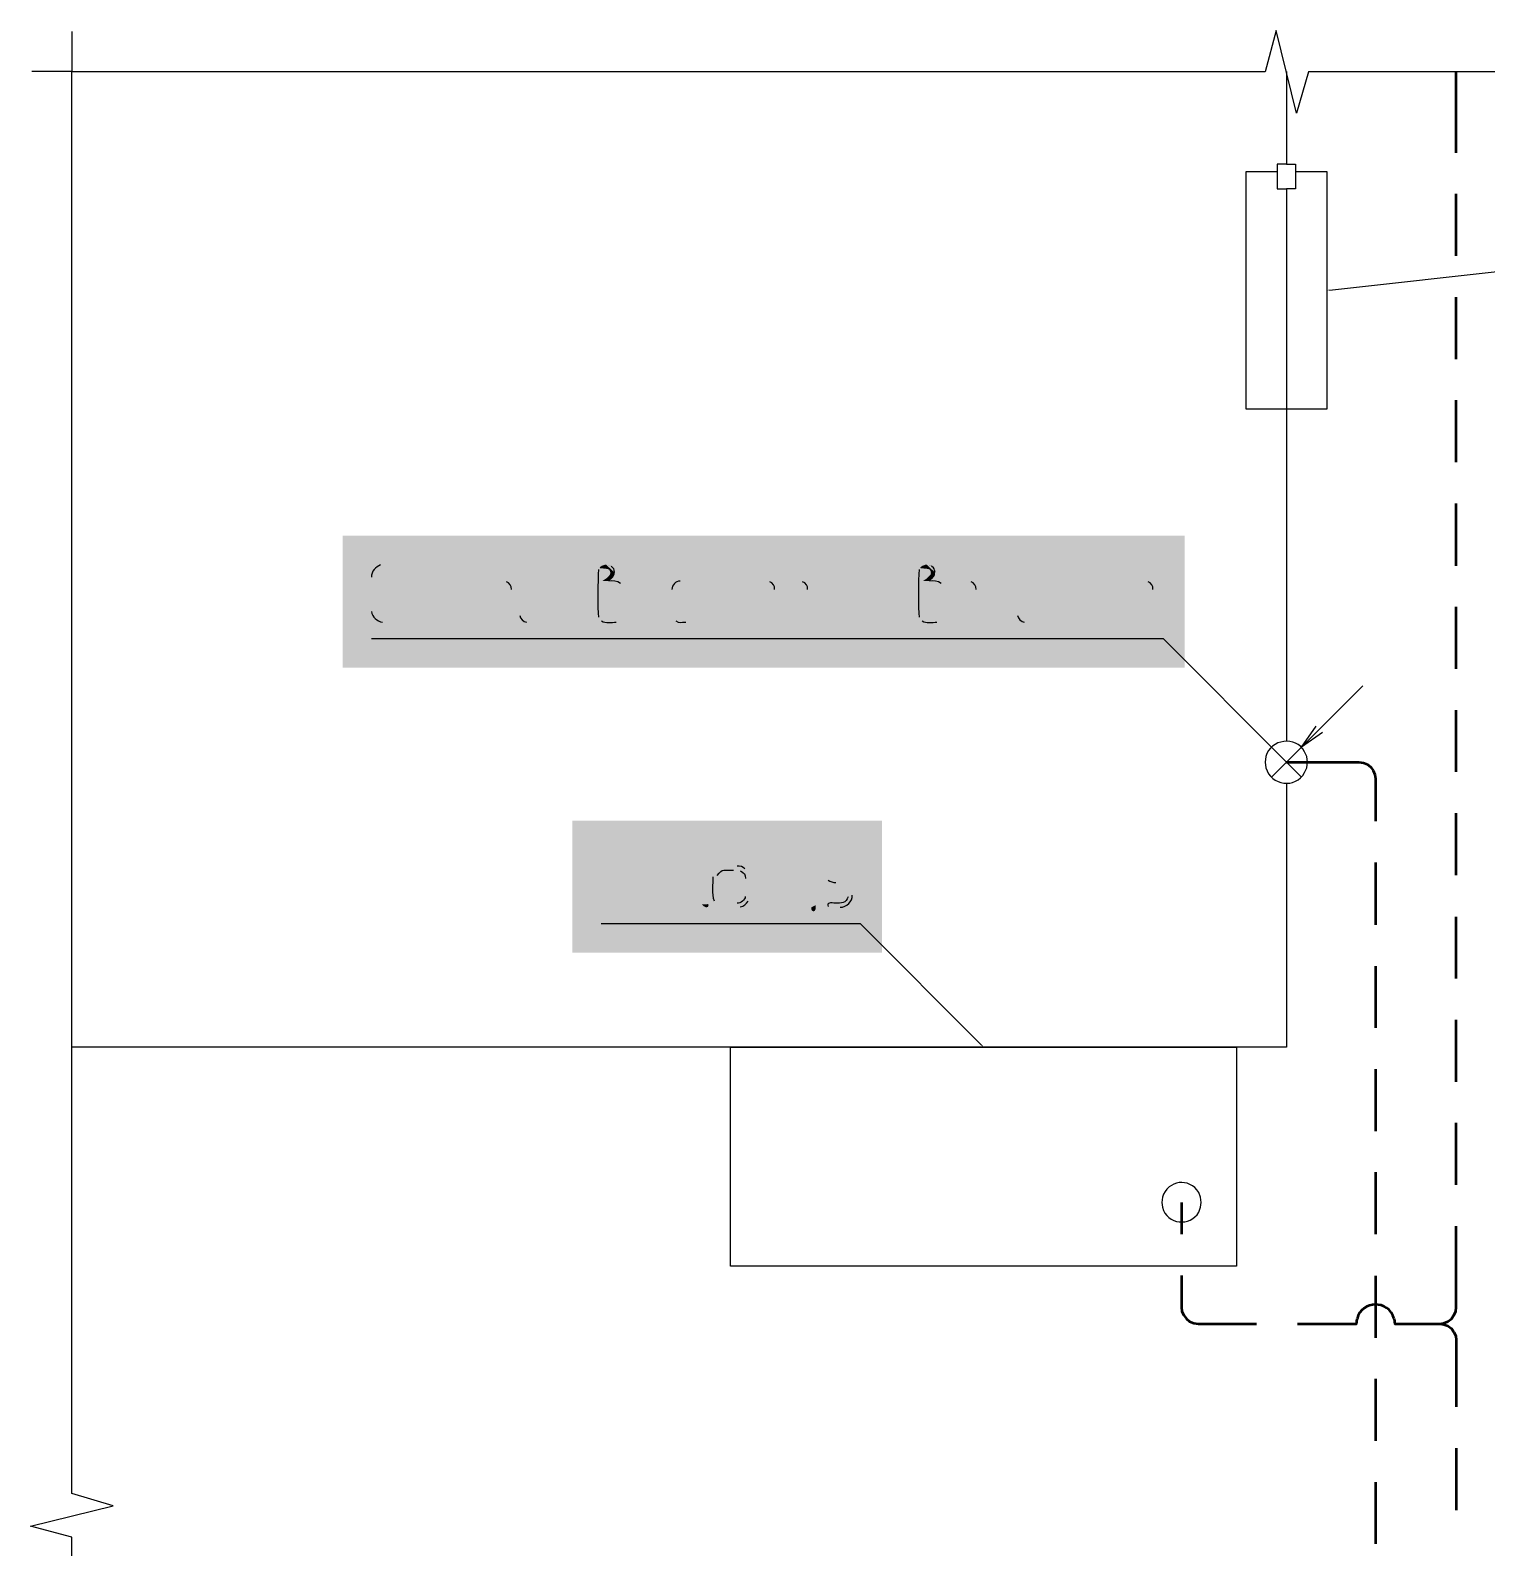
# Model space of a CAD drawing. Header units: millimetres. Extents: x -211 to 10565, y -2293 to 2244.
# Drawn here: x 4749.2 to 4837.4, y 117.7 to 209.5 of the extents above; entities that cross this region are included whole.
import ezdxf

# ---------------------------------------------------------------- set-up
doc = ezdxf.new("R2010")
doc.units = ezdxf.units.MM
doc.layers.add('PDF _Геометрия', color=7, linetype='Continuous')
doc.layers.add('PDF _Сплошная заливка', color=7, linetype='Continuous')

msp = doc.modelspace()

# ---------------------------------------------------------------- hatches: boundary and pattern name
at = {"layer": 'PDF _Сплошная заливка', "transparency": 33554559}
h = msp.add_hatch(color=256, dxfattribs=at)
h.paths.add_polyline_path([(4771.249, 177.18), (4770.636, 177.18), (4770.53, 177.159), (4770.445, 177.159)], flags=0)
h.paths.add_polyline_path([(4769.895, 176.418), (4769.895, 174.344)], flags=0)
h.paths.add_polyline_path([(4770.551, 173.688), (4771.27, 173.688), (4771.355, 173.731), (4771.376, 173.815), (4771.334, 173.9), (4771.249, 173.942), (4770.551, 173.942), (4770.445, 173.964), (4770.361, 174.027), (4770.276, 174.091), (4770.234, 174.154), (4770.17, 174.239), (4770.149, 174.344), (4770.149, 176.524), (4770.17, 176.63), (4770.212, 176.714), (4770.276, 176.778), (4770.361, 176.841), (4770.53, 176.926), (4771.27, 176.926), (4771.355, 176.968), (4771.376, 177.053), (4771.334, 177.138)], flags=0)
h = msp.add_hatch(color=256, dxfattribs=at)
h.paths.add_polyline_path([(4783.692, 176.968), (4783.628, 176.884)], flags=0)
h.paths.add_polyline_path([(4783.628, 174.006), (4783.692, 173.921), (4784.094, 173.942), (4784.009, 173.964), (4783.924, 174.006), (4783.861, 174.091), (4783.861, 175.783), (4783.924, 175.847), (4784.009, 175.91), (4784.094, 175.931), (4784.602, 175.931), (4785.025, 175.953), (4784.961, 176.037)], flags=0)
h.paths.add_polyline_path([(4784.263, 176.185), (4783.861, 176.185), (4783.861, 176.778), (4783.924, 176.863), (4784.009, 176.905), (4784.094, 176.926)], flags=0)
h = msp.add_hatch(color=256, dxfattribs=at)
h.paths.add_polyline_path([(4784.094, 177.18), (4784.03, 177.18), (4783.924, 177.138), (4783.84, 177.116), (4783.755, 177.053), (4783.734, 177.032), (4783.692, 176.968), (4784.094, 176.926), (4784.2, 176.905), (4784.284, 176.863), (4784.326, 176.778), (4784.348, 176.672), (4784.326, 176.587), (4784.284, 176.524), (4784.115, 176.355), (4783.861, 176.185), (4784.263, 176.185), (4784.369, 176.27), (4784.432, 176.312), (4784.475, 176.376), (4784.538, 176.439), (4784.58, 176.524), (4784.602, 176.587), (4784.602, 176.693)], flags=0)
h.paths.add_polyline_path([(4784.39, 177.095), (4784.305, 177.138), (4784.2, 177.159)], flags=0)
h = msp.add_hatch(color=256, dxfattribs=at)
h.paths.add_polyline_path([(4803.096, 176.968), (4803.032, 176.884)], flags=0)
h.paths.add_polyline_path([(4803.032, 174.006), (4803.096, 173.921), (4803.498, 173.942), (4803.413, 173.964), (4803.329, 174.006), (4803.265, 174.091), (4803.265, 175.783), (4803.329, 175.847), (4803.413, 175.91), (4803.498, 175.931), (4804.006, 175.931), (4804.429, 175.953), (4804.365, 176.037)], flags=0)
h.paths.add_polyline_path([(4803.667, 176.185), (4803.265, 176.185), (4803.265, 176.778), (4803.329, 176.863), (4803.413, 176.905), (4803.498, 176.926)], flags=0)
h = msp.add_hatch(color=256, dxfattribs=at)
h.paths.add_polyline_path([(4803.498, 177.18), (4803.434, 177.18), (4803.329, 177.138), (4803.244, 177.116), (4803.159, 177.053), (4803.138, 177.032), (4803.096, 176.968), (4803.498, 176.926), (4803.604, 176.905), (4803.688, 176.863), (4803.731, 176.778), (4803.752, 176.672), (4803.731, 176.587), (4803.688, 176.524), (4803.667, 176.503), (4803.519, 176.355), (4803.265, 176.185), (4803.667, 176.185), (4803.773, 176.27), (4803.836, 176.312), (4803.879, 176.376), (4803.942, 176.439), (4803.985, 176.524), (4804.006, 176.587), (4804.006, 176.693)], flags=0)
h.paths.add_polyline_path([(4803.794, 177.095), (4803.709, 177.138), (4803.604, 177.159)], flags=0)
for points in [[(4772.032, 176.185), (4771.948, 176.143), (4771.905, 176.058), (4771.905, 174.091), (4771.926, 174.006), (4771.99, 173.921), (4772.392, 173.942), (4772.307, 173.964), (4772.223, 174.006), (4772.159, 174.091), (4772.159, 176.058), (4772.117, 176.143)], [(4773.26, 176.185), (4773.175, 176.143), (4773.154, 176.058), (4773.154, 173.942), (4772.392, 173.942), (4771.99, 173.921), (4772.053, 173.837), (4772.117, 173.773), (4772.202, 173.731), (4772.307, 173.688), (4773.154, 173.688), (4773.154, 173.202), (4773.133, 173.096), (4773.069, 173.011), (4773.006, 172.969), (4772.9, 172.948), (4772.138, 172.948), (4772.053, 172.906), (4772.032, 172.821), (4772.053, 172.736), (4772.159, 172.694), (4773.006, 172.694), (4773.175, 172.779), (4773.26, 172.842), (4773.302, 172.906), (4773.365, 172.99), (4773.387, 173.096), (4773.387, 176.058), (4773.344, 176.143)], [(4774.021, 176.185), (4773.937, 176.143), (4773.894, 176.058), (4773.894, 174.091), (4773.916, 174.006), (4773.979, 173.9), (4774.106, 173.773), (4774.275, 173.688), (4776.137, 173.688), (4776.137, 173.308), (4776.18, 173.223), (4776.264, 173.202), (4776.349, 173.223), (4776.391, 173.308), (4776.391, 173.837), (4776.349, 173.921), (4776.264, 173.942), (4774.381, 173.942), (4774.296, 173.964), (4774.212, 174.006), (4774.148, 174.091), (4774.148, 176.058), (4774.106, 176.143)], [(4775.016, 176.185), (4774.931, 176.143), (4774.889, 176.058), (4774.889, 173.942), (4774.381, 173.942), (4775.143, 173.942), (4775.143, 176.058), (4775.101, 176.143)], [(4776.01, 176.185), (4775.926, 176.143), (4775.883, 176.058), (4775.883, 173.942), (4775.143, 173.942), (4776.137, 173.942), (4776.137, 176.058), (4776.095, 176.143)], [(4776.963, 175.953), (4776.878, 175.783), (4776.878, 174.091), (4776.899, 173.985), (4776.963, 173.9), (4777.09, 173.773), (4777.174, 173.731), (4777.28, 173.688), (4778.253, 173.688), (4778.338, 173.731), (4778.359, 173.815), (4778.317, 173.9), (4778.232, 173.942), (4777.365, 173.942), (4777.28, 173.964), (4777.195, 174.006), (4777.132, 174.091), (4777.132, 174.81), (4778.275, 174.81), (4778.338, 174.852), (4778.359, 174.937), (4777.132, 175.064), (4777.132, 175.783), (4777.195, 175.847), (4777.28, 175.91), (4777.365, 175.931), (4777.873, 175.931)], [(4782.612, 176.185), (4780.983, 176.185), (4780.898, 176.143), (4780.877, 176.058), (4780.877, 173.815), (4780.92, 173.71), (4781.004, 173.688), (4781.089, 173.71), (4781.089, 173.731), (4781.131, 173.815), (4781.131, 175.931), (4782.612, 175.931), (4783.036, 175.953), (4782.972, 176.037), (4782.888, 176.101), (4782.803, 176.143), (4782.718, 176.164)], [(4782.126, 175.931), (4781.872, 175.931), (4781.872, 173.815), (4781.914, 173.71), (4781.999, 173.688), (4782.083, 173.71), (4782.083, 173.731), (4782.126, 173.815)], [(4783.036, 175.953), (4782.612, 175.931), (4782.718, 175.91), (4782.845, 175.783), (4782.866, 175.678), (4782.866, 173.815), (4782.909, 173.71), (4782.993, 173.688), (4783.078, 173.71), (4783.078, 173.731), (4783.12, 173.815), (4783.12, 175.678), (4783.099, 175.783), (4783.078, 175.868)], [(4785.723, 176.185), (4785.638, 176.143), (4785.596, 176.058), (4785.596, 174.091), (4785.617, 174.006), (4785.681, 173.921), (4786.083, 173.942), (4785.998, 173.964), (4785.914, 174.006), (4785.85, 174.091), (4785.85, 176.058), (4785.808, 176.143)], [(4786.95, 176.185), (4786.866, 176.143), (4786.845, 176.058), (4786.845, 173.942), (4786.083, 173.942), (4785.681, 173.921), (4785.744, 173.837), (4785.808, 173.773), (4785.892, 173.731), (4785.998, 173.688), (4786.845, 173.688), (4786.845, 173.202), (4786.823, 173.096), (4786.76, 173.011), (4786.696, 172.969), (4786.591, 172.948), (4785.829, 172.948), (4785.744, 172.906), (4785.723, 172.821), (4785.744, 172.736), (4785.85, 172.694), (4786.696, 172.694), (4786.866, 172.779), (4786.95, 172.842), (4786.993, 172.906), (4787.056, 172.99), (4787.077, 173.096), (4787.077, 176.058), (4787.035, 176.143)], [(4787.712, 176.185), (4787.628, 176.143), (4787.585, 176.058), (4787.585, 173.794), (4787.628, 173.71), (4787.712, 173.688), (4787.797, 173.71), (4787.797, 173.731), (4787.839, 173.815), (4787.839, 174.81), (4788.072, 174.81), (4787.839, 175.064), (4787.839, 176.058), (4787.797, 176.143)], [(4789.955, 176.185), (4789.871, 176.143), (4789.828, 176.058), (4789.828, 174.091), (4789.849, 174.006), (4789.913, 173.9), (4790.04, 173.773), (4790.209, 173.688), (4792.071, 173.688), (4792.071, 173.308), (4792.114, 173.223), (4792.198, 173.202), (4792.283, 173.223), (4792.325, 173.308), (4792.325, 173.837), (4792.283, 173.921), (4792.198, 173.942), (4790.315, 173.942), (4790.23, 173.964), (4790.146, 174.006), (4790.082, 174.091), (4790.082, 176.058), (4790.04, 176.143)], [(4790.95, 176.185), (4790.865, 176.143), (4790.823, 176.058), (4790.823, 173.942), (4790.315, 173.942), (4791.077, 173.942), (4791.077, 176.058), (4791.034, 176.143)], [(4791.944, 176.185), (4791.86, 176.143), (4791.817, 176.058), (4791.817, 173.942), (4791.077, 173.942), (4792.071, 173.942), (4792.071, 176.058), (4792.029, 176.143)], [(4792.896, 175.953), (4792.812, 175.783), (4792.812, 174.091), (4792.833, 173.985), (4792.896, 173.9), (4793.023, 173.773), (4793.108, 173.731), (4793.214, 173.688), (4794.187, 173.688), (4794.272, 173.731), (4794.293, 173.815), (4794.251, 173.9), (4794.166, 173.942), (4793.298, 173.942), (4793.214, 173.964), (4793.129, 174.006), (4793.066, 174.091), (4793.066, 174.81), (4794.208, 174.81), (4794.272, 174.852), (4794.293, 174.937), (4793.066, 175.064), (4793.066, 175.783), (4793.129, 175.847), (4793.214, 175.91), (4793.298, 175.931), (4793.806, 175.931)], [(4794.886, 175.953), (4794.801, 175.783), (4794.801, 174.091), (4794.822, 173.985), (4794.886, 173.9), (4795.012, 173.773), (4795.097, 173.731), (4795.203, 173.688), (4796.176, 173.688), (4796.261, 173.731), (4796.282, 173.815), (4796.24, 173.9), (4796.155, 173.942), (4795.288, 173.942), (4795.203, 173.964), (4795.118, 174.006), (4795.055, 174.091), (4795.055, 174.81), (4796.197, 174.81), (4796.261, 174.852), (4796.282, 174.937), (4795.055, 175.064), (4795.055, 175.783), (4795.118, 175.847), (4795.203, 175.91), (4795.288, 175.931), (4795.795, 175.931)], [(4798.377, 175.953), (4798.292, 175.783), (4798.292, 174.091), (4798.314, 174.006), (4798.377, 173.9), (4798.779, 173.942), (4798.694, 173.964), (4798.61, 174.006), (4798.546, 174.091), (4798.546, 175.783), (4798.61, 175.847), (4798.694, 175.91), (4798.779, 175.931), (4799.287, 175.931)], [(4799.287, 176.185), (4798.779, 176.185), (4798.673, 176.164), (4798.589, 176.143), (4798.504, 176.101), (4798.419, 176.016), (4798.377, 175.953), (4799.287, 175.931), (4799.372, 175.91), (4799.456, 175.847), (4799.52, 175.783), (4799.541, 175.678), (4799.541, 174.196), (4799.52, 174.091), (4799.456, 174.006), (4799.372, 173.964), (4799.287, 173.942), (4798.779, 173.942), (4798.377, 173.9), (4798.504, 173.773), (4798.673, 173.688), (4799.372, 173.688), (4799.477, 173.731), (4799.562, 173.773), (4799.647, 173.837), (4799.689, 173.9), (4799.752, 173.985), (4799.774, 174.091), (4799.774, 175.783), (4799.752, 175.868), (4799.71, 175.953), (4799.647, 176.037), (4799.562, 176.101), (4799.477, 176.143), (4799.393, 176.164)], [(4802.017, 176.185), (4800.387, 176.185), (4800.303, 176.143), (4800.281, 176.058), (4800.281, 173.815), (4800.324, 173.71), (4800.408, 173.688), (4800.493, 173.71), (4800.493, 173.731), (4800.535, 173.815), (4800.535, 175.931), (4802.017, 175.931), (4802.44, 175.953), (4802.376, 176.037), (4802.292, 176.101), (4802.207, 176.143), (4802.122, 176.164)], [(4801.53, 175.931), (4801.276, 175.931), (4801.276, 173.815), (4801.318, 173.71), (4801.403, 173.688), (4801.488, 173.71), (4801.488, 173.731), (4801.53, 173.815)], [(4802.44, 175.953), (4802.017, 175.931), (4802.122, 175.91), (4802.249, 175.783), (4802.271, 175.678), (4802.271, 173.815), (4802.313, 173.71), (4802.397, 173.688), (4802.482, 173.71), (4802.482, 173.731), (4802.524, 173.815), (4802.524, 175.678), (4802.503, 175.783), (4802.482, 175.868)], [(4805.085, 175.953), (4805, 175.783), (4805, 174.091), (4805.021, 173.985), (4805.085, 173.9), (4805.212, 173.773), (4805.296, 173.731), (4805.402, 173.688), (4806.376, 173.688), (4806.46, 173.731), (4806.481, 173.815), (4806.439, 173.9), (4806.354, 173.942), (4805.487, 173.942), (4805.402, 173.964), (4805.318, 174.006), (4805.254, 174.091), (4805.254, 174.81), (4806.397, 174.81), (4806.46, 174.852), (4806.481, 174.937), (4805.254, 175.064), (4805.254, 175.783), (4805.318, 175.847), (4805.402, 175.91), (4805.487, 175.931), (4805.995, 175.931)], [(4808.005, 176.185), (4807.116, 176.185), (4807.032, 176.143), (4807.01, 176.058), (4807.01, 172.821), (4807.053, 172.736), (4807.137, 172.694), (4807.222, 172.736), (4807.264, 172.821), (4807.264, 173.688), (4808.111, 173.688), (4808.28, 173.773), (4808.365, 173.837), (4808.407, 173.9), (4807.264, 173.942), (4807.264, 175.931), (4808.005, 175.931), (4808.407, 175.953), (4808.344, 176.037), (4808.28, 176.101), (4808.195, 176.143), (4808.111, 176.164)], [(4808.407, 175.953), (4808.005, 175.931), (4808.09, 175.91), (4808.174, 175.847), (4808.238, 175.783), (4808.259, 175.678), (4808.259, 174.196), (4808.238, 174.091), (4808.174, 174.006), (4808.09, 173.964), (4808.005, 173.942), (4807.264, 173.942), (4808.407, 173.9), (4808.471, 173.985), (4808.492, 174.091), (4808.492, 175.783), (4808.471, 175.868)], [(4812.724, 176.185), (4811.094, 176.185), (4811.01, 176.143), (4810.989, 176.058), (4810.989, 173.815), (4811.031, 173.71), (4811.116, 173.688), (4811.2, 173.71), (4811.2, 173.731), (4811.243, 173.815), (4811.243, 175.931), (4812.724, 175.931), (4813.147, 175.953), (4813.083, 176.037), (4812.999, 176.101), (4812.914, 176.143), (4812.83, 176.164)], [(4812.237, 175.931), (4811.983, 175.931), (4811.983, 173.815), (4812.025, 173.71), (4812.11, 173.688), (4812.195, 173.71), (4812.195, 173.731), (4812.237, 173.815)], [(4813.147, 175.953), (4812.724, 175.931), (4812.83, 175.91), (4812.957, 175.783), (4812.978, 175.678), (4812.978, 173.815), (4813.02, 173.71), (4813.105, 173.688), (4813.189, 173.71), (4813.189, 173.731), (4813.232, 173.815), (4813.232, 175.678), (4813.21, 175.783), (4813.189, 175.868)], [(4813.845, 176.185), (4813.761, 176.143), (4813.718, 176.058), (4813.718, 174.091), (4813.739, 174.006), (4813.803, 173.9), (4814.205, 173.942), (4814.12, 173.964), (4814.036, 174.006), (4813.972, 174.091), (4813.972, 176.058), (4813.93, 176.143)], [(4815.073, 176.185), (4814.988, 176.143), (4814.967, 176.058), (4814.967, 173.942), (4814.205, 173.942), (4813.803, 173.9), (4813.93, 173.773), (4814.099, 173.688), (4815.115, 173.688), (4815.178, 173.731), (4815.2, 173.815), (4815.2, 176.058), (4815.157, 176.143)], [(4815.792, 175.953), (4815.707, 175.783), (4815.707, 174.091), (4815.729, 173.985), (4815.792, 173.9), (4815.919, 173.773), (4816.004, 173.731), (4816.109, 173.688), (4817.083, 173.688), (4817.167, 173.731), (4817.189, 173.815), (4817.146, 173.9), (4817.062, 173.942), (4816.194, 173.942), (4816.109, 173.964), (4816.025, 174.006), (4815.961, 174.091), (4815.961, 174.81), (4817.104, 174.81), (4817.167, 174.852), (4817.189, 174.937), (4815.961, 175.064), (4815.961, 175.783), (4816.025, 175.847), (4816.109, 175.91), (4816.194, 175.931), (4816.702, 175.931)], [(4785.914, 159.934), (4785.829, 159.892), (4785.787, 159.807), (4785.787, 156.697), (4785.025, 156.697), (4783.797, 156.57), (4783.797, 156.549), (4783.84, 156.464), (4783.924, 156.443), (4785.935, 156.443), (4785.998, 156.485), (4786.04, 156.57), (4786.04, 159.807), (4785.998, 159.892)], [(4783.924, 159.934), (4783.84, 159.892), (4783.797, 159.807), (4783.797, 156.57), (4785.025, 156.697), (4784.051, 156.697), (4784.051, 159.807), (4784.009, 159.892)], [(4784.919, 159.934), (4784.813, 159.892), (4784.792, 159.807), (4784.792, 156.697), (4784.051, 156.697), (4785.025, 156.697), (4785.025, 159.807), (4785.004, 159.892)], [(4796.515, 159.807), (4796.261, 159.68), (4796.261, 156.697), (4794.886, 156.697), (4794.801, 156.654), (4794.78, 156.57), (4794.78, 156.316), (4794.822, 156.231), (4794.907, 156.189), (4794.991, 156.231), (4795.034, 156.316), (4795.034, 156.443), (4796.515, 156.443), (4796.769, 156.57), (4796.769, 156.591), (4796.726, 156.675), (4796.642, 156.697), (4796.515, 156.697)], [(4796.388, 159.934), (4795.393, 159.934), (4795.33, 159.913), (4795.309, 159.892), (4795.266, 159.807), (4795.034, 156.697), (4795.288, 156.697), (4795.52, 159.68), (4796.261, 159.68), (4796.515, 159.807), (4796.515, 159.828), (4796.494, 159.913)], [(4797.382, 159.934), (4797.298, 159.892), (4797.255, 159.807), (4797.255, 158.516), (4797.298, 158.389), (4797.34, 158.326), (4797.467, 158.157), (4797.996, 158.178), (4797.89, 158.199), (4797.806, 158.22), (4797.721, 158.263), (4797.636, 158.326), (4797.594, 158.411), (4797.531, 158.495), (4797.509, 158.58), (4797.509, 159.807), (4797.467, 159.892)], [(4786.675, 158.94), (4786.591, 158.897), (4786.548, 158.813), (4786.548, 156.549), (4786.591, 156.464), (4786.675, 156.443), (4786.76, 156.464), (4786.76, 156.485), (4786.802, 156.57), (4786.802, 157.374), (4787.056, 157.67), (4786.802, 157.755), (4786.802, 158.813), (4786.76, 158.897)], [(4787.924, 158.94), (4787.903, 158.94), (4787.818, 158.897), (4786.802, 157.755), (4787.056, 157.67), (4787.818, 156.506), (4787.86, 156.464), (4787.903, 156.443), (4788.008, 156.485), (4788.03, 156.57), (4788.03, 156.633), (4787.247, 157.882), (4788.008, 158.728), (4788.051, 158.813), (4788.008, 158.897)], [(4789.892, 158.94), (4789.024, 158.94), (4788.918, 158.918), (4788.834, 158.897), (4788.749, 158.855), (4788.664, 158.77), (4788.622, 158.707), (4789.786, 158.686), (4789.786, 156.951), (4789.765, 156.845), (4789.701, 156.76), (4789.617, 156.718), (4789.532, 156.697), (4789.024, 156.697), (4790.188, 156.675), (4790.146, 156.718), (4790.061, 156.781), (4790.04, 156.845), (4790.019, 156.951), (4790.019, 158.834), (4789.997, 158.897)], [(4788.622, 158.707), (4788.537, 158.538), (4788.537, 156.845), (4788.559, 156.76), (4788.622, 156.654), (4788.749, 156.527), (4788.918, 156.443), (4789.553, 156.443), (4789.659, 156.464), (4789.744, 156.485), (4789.828, 156.549), (4789.892, 156.612), (4790.273, 156.633), (4790.188, 156.675), (4789.024, 156.697), (4788.939, 156.718), (4788.855, 156.76), (4788.791, 156.845), (4788.791, 158.538), (4788.855, 158.601), (4788.939, 158.665), (4789.024, 158.686), (4789.786, 158.686)], [(4791.796, 158.686), (4791.542, 158.686), (4791.542, 156.697), (4791.288, 156.697), (4791.796, 156.697)], [(4790.273, 156.633), (4789.892, 156.612), (4789.934, 156.57), (4789.997, 156.506), (4790.124, 156.443), (4790.167, 156.443), (4790.251, 156.464), (4790.294, 156.57)], [(4796.769, 156.57), (4796.515, 156.443), (4796.515, 156.316), (4796.557, 156.231), (4796.642, 156.189), (4796.726, 156.231), (4796.769, 156.316)]]:
    msp.add_hatch(color=256, dxfattribs=at).paths.add_polyline_path(points)
h = msp.add_hatch(color=256, dxfattribs=at)
h.paths.add_polyline_path([(4777.873, 176.185), (4777.365, 176.185), (4777.259, 176.164), (4777.174, 176.143), (4777.09, 176.101), (4777.005, 176.016), (4776.963, 175.953), (4777.873, 175.931), (4777.957, 175.91), (4778.042, 175.847), (4778.105, 175.783), (4778.126, 175.678), (4778.126, 175.064), (4777.132, 175.064), (4778.359, 174.937), (4778.359, 175.678)], flags=0)
h.paths.add_polyline_path([(4778.063, 176.143), (4777.978, 176.164)], flags=0)
h = msp.add_hatch(color=256, dxfattribs=at)
h.paths.add_polyline_path([(4780.221, 176.185), (4779.354, 176.185), (4779.248, 176.164), (4779.163, 176.143), (4779.079, 176.101), (4778.994, 176.016), (4778.952, 175.953), (4778.867, 175.783), (4778.867, 174.091)], flags=0)
h.paths.add_polyline_path([(4779.269, 173.688), (4780.243, 173.688), (4780.327, 173.731), (4780.348, 173.815), (4780.306, 173.9), (4780.221, 173.942), (4779.354, 173.942), (4779.269, 173.964), (4779.184, 174.006), (4779.121, 174.091), (4779.121, 175.783), (4779.184, 175.847), (4779.269, 175.91), (4779.354, 175.931), (4780.243, 175.931), (4780.327, 175.974), (4780.348, 176.058), (4780.306, 176.143)], flags=0)
h = msp.add_hatch(color=256, dxfattribs=at)
h.paths.add_polyline_path([(4785.025, 175.953), (4784.602, 175.931), (4784.686, 175.91), (4784.771, 175.847), (4784.834, 175.783), (4784.855, 175.678), (4784.855, 174.196), (4784.834, 174.091), (4784.771, 174.006), (4784.686, 173.964), (4784.602, 173.942), (4784.094, 173.942), (4783.692, 173.921), (4783.755, 173.837), (4783.819, 173.773)], flags=0)
h.paths.add_polyline_path([(4784.707, 173.688), (4784.877, 173.773), (4784.961, 173.837), (4785.004, 173.9), (4785.067, 173.985), (4785.088, 174.091), (4785.088, 175.783), (4785.067, 175.868)], flags=0)
h = msp.add_hatch(color=256, dxfattribs=at)
h.paths.add_polyline_path([(4788.834, 176.185), (4788.58, 176.185)], flags=0)
h.paths.add_polyline_path([(4788.072, 175.678), (4788.072, 175.064), (4787.839, 175.064), (4788.072, 174.81), (4788.072, 174.196), (4788.093, 174.091), (4788.114, 174.006), (4788.157, 173.9), (4788.58, 173.942), (4788.474, 173.964), (4788.389, 174.006), (4788.347, 174.091), (4788.326, 174.196), (4788.326, 175.678), (4788.347, 175.783), (4788.389, 175.847), (4788.474, 175.91), (4788.58, 175.931), (4788.834, 175.931), (4789.236, 175.953), (4789.172, 176.037), (4789.109, 176.101), (4789.024, 176.143), (4788.918, 176.164)], flags=0)
h = msp.add_hatch(color=256, dxfattribs=at)
h.paths.add_polyline_path([(4789.236, 175.953), (4788.834, 175.931), (4788.918, 175.91), (4789.003, 175.847), (4789.066, 175.783), (4789.066, 174.091), (4789.003, 174.006), (4788.918, 173.964), (4788.834, 173.942), (4788.58, 173.942), (4788.157, 173.9), (4788.22, 173.837), (4788.305, 173.773)], flags=0)
h.paths.add_polyline_path([(4788.918, 173.688), (4789.024, 173.731), (4789.109, 173.773), (4789.236, 173.9), (4789.278, 173.985), (4789.32, 174.091), (4789.32, 175.783), (4789.278, 175.868)], flags=0)
h = msp.add_hatch(color=256, dxfattribs=at)
h.paths.add_polyline_path([(4793.806, 176.185), (4793.298, 176.185), (4793.193, 176.164), (4793.108, 176.143), (4793.023, 176.101), (4792.939, 176.016), (4792.896, 175.953), (4793.806, 175.931), (4793.891, 175.91), (4793.976, 175.847), (4794.039, 175.783), (4794.06, 175.678), (4794.06, 175.064), (4793.066, 175.064), (4794.293, 174.937), (4794.293, 175.678)], flags=0)
h.paths.add_polyline_path([(4793.997, 176.143), (4793.912, 176.164)], flags=0)
h = msp.add_hatch(color=256, dxfattribs=at)
h.paths.add_polyline_path([(4795.795, 176.185), (4795.288, 176.185), (4795.182, 176.164), (4795.097, 176.143), (4795.012, 176.101), (4794.928, 176.016), (4794.886, 175.953), (4795.795, 175.931), (4795.88, 175.91), (4795.965, 175.847), (4796.028, 175.783), (4796.049, 175.678), (4796.049, 175.064), (4795.055, 175.064), (4796.282, 174.937), (4796.282, 175.678)], flags=0)
h.paths.add_polyline_path([(4795.986, 176.143), (4795.901, 176.164)], flags=0)
h = msp.add_hatch(color=256, dxfattribs=at)
h.paths.add_polyline_path([(4804.429, 175.953), (4804.006, 175.931), (4804.09, 175.91), (4804.175, 175.847), (4804.238, 175.783), (4804.26, 175.678), (4804.26, 174.196), (4804.238, 174.091), (4804.175, 174.006), (4804.09, 173.964), (4804.006, 173.942), (4803.498, 173.942), (4803.096, 173.921), (4803.159, 173.837), (4803.223, 173.773)], flags=0)
h.paths.add_polyline_path([(4804.111, 173.688), (4804.281, 173.773), (4804.365, 173.837), (4804.408, 173.9), (4804.471, 173.985), (4804.492, 174.091), (4804.492, 175.783), (4804.471, 175.868)], flags=0)
h = msp.add_hatch(color=256, dxfattribs=at)
h.paths.add_polyline_path([(4805.995, 176.185), (4805.487, 176.185), (4805.381, 176.164), (4805.296, 176.143), (4805.212, 176.101), (4805.127, 176.016), (4805.085, 175.953), (4805.995, 175.931), (4806.079, 175.91), (4806.164, 175.847), (4806.228, 175.783), (4806.249, 175.678), (4806.249, 175.064), (4805.254, 175.064), (4806.481, 174.937), (4806.481, 175.678)], flags=0)
h.paths.add_polyline_path([(4806.185, 176.143), (4806.101, 176.164)], flags=0)
h = msp.add_hatch(color=256, dxfattribs=at)
h.paths.add_polyline_path([(4810.354, 176.185), (4809.486, 176.185), (4809.38, 176.164), (4809.296, 176.143), (4809.211, 176.101), (4809.126, 176.016), (4809.084, 175.953), (4809, 175.783), (4809, 174.091)], flags=0)
h.paths.add_polyline_path([(4809.402, 173.688), (4810.375, 173.688), (4810.46, 173.731), (4810.481, 173.815), (4810.438, 173.9), (4810.354, 173.942), (4809.486, 173.942), (4809.402, 173.964), (4809.317, 174.006), (4809.253, 174.091), (4809.253, 175.783), (4809.317, 175.847), (4809.402, 175.91), (4809.486, 175.931), (4810.375, 175.931), (4810.46, 175.974), (4810.481, 176.058), (4810.438, 176.143)], flags=0)
h = msp.add_hatch(color=256, dxfattribs=at)
h.paths.add_polyline_path([(4816.702, 176.185), (4816.194, 176.185), (4816.088, 176.164), (4816.004, 176.143), (4815.919, 176.101), (4815.834, 176.016), (4815.792, 175.953), (4816.702, 175.931), (4816.787, 175.91), (4816.871, 175.847), (4816.935, 175.783), (4816.956, 175.678), (4816.956, 175.064), (4815.961, 175.064), (4817.189, 174.937), (4817.189, 175.678)], flags=0)
h.paths.add_polyline_path([(4816.892, 176.143), (4816.808, 176.164)], flags=0)
h = msp.add_hatch(color=256, dxfattribs=at)
h.paths.add_polyline_path([(4798.864, 159.934), (4798.779, 159.892), (4798.737, 159.807), (4798.737, 158.178), (4797.996, 158.178), (4797.467, 158.157), (4797.531, 158.093)], flags=0)
h.paths.add_polyline_path([(4797.996, 157.945), (4798.737, 157.945), (4798.737, 157.078)], flags=0)
h.paths.add_polyline_path([(4797.531, 156.485), (4797.615, 156.443), (4798.25, 156.443)], flags=0)
h.paths.add_polyline_path([(4798.991, 157.183), (4798.991, 159.807), (4798.948, 159.892)], flags=0)
h = msp.add_hatch(color=256, dxfattribs=at)
h.paths.add_polyline_path([(4791.669, 159.426), (4791.585, 159.384), (4791.542, 159.299), (4791.542, 158.94), (4791.204, 158.94), (4791.14, 158.918), (4790.992, 158.897), (4790.929, 158.855), (4790.759, 158.728), (4790.632, 158.559), (4790.59, 158.474), (4790.569, 158.389), (4790.548, 158.284)], flags=0)
h.paths.add_polyline_path([(4790.632, 156.824), (4790.759, 156.654), (4791.796, 156.697), (4791.182, 156.697), (4791.013, 156.781), (4790.929, 156.845), (4790.886, 156.908), (4790.823, 157.014), (4790.802, 157.099), (4790.802, 158.284), (4790.823, 158.368)], flags=0)
h.paths.add_polyline_path([(4791.796, 158.686), (4792.029, 158.686), (4792.558, 158.728), (4792.494, 158.77)], flags=0)
h.paths.add_polyline_path([(4792.029, 158.94), (4791.796, 158.94), (4791.796, 159.321), (4791.754, 159.405)], flags=0)
h = msp.add_hatch(color=256, dxfattribs=at)
h.paths.add_polyline_path([(4792.558, 158.728), (4792.029, 158.686), (4792.135, 158.686), (4792.219, 158.643)], flags=0)
h.paths.add_polyline_path([(4792.537, 158.178), (4792.537, 157.183), (4792.516, 157.099)], flags=0)
h.paths.add_polyline_path([(4792.029, 156.697), (4791.796, 156.697), (4790.759, 156.654), (4790.823, 156.612), (4790.907, 156.549), (4790.992, 156.506), (4791.098, 156.464), (4791.182, 156.443), (4791.542, 156.443), (4791.542, 155.575), (4791.585, 155.49), (4791.669, 155.448), (4791.754, 155.49), (4791.796, 155.575), (4791.796, 156.443), (4792.114, 156.443), (4792.198, 156.464)], flags=0)
h.paths.add_polyline_path([(4792.685, 156.802), (4792.727, 156.908), (4792.748, 156.993), (4792.769, 157.099), (4792.791, 157.183), (4792.791, 158.178), (4792.748, 158.389), (4792.727, 158.474), (4792.685, 158.559), (4792.621, 158.643)], flags=0)

# ---------------------------------------------------------------- linework, layer by layer
at = {"layer": 'PDF _Геометрия', "lineweight": 25}
for points in [[(4751.761, 209.45), (4751.761, 207.016), (4749.327, 207.016)], [(4826.605, 206.995), (4825.886, 204.498), (4824.658, 209.513), (4823.981, 206.995)], [(4826.605, 207.016), (4898.783, 207.016), (4898.783, 120.957), (4901.28, 120.216), (4896.286, 118.989), (4898.783, 118.312), (4898.783, 32.189), (4826.605, 32.189), (4825.886, 29.692), (4824.658, 34.707), (4823.981, 32.189), (4751.761, 32.189), (4751.761, 118.312), (4749.242, 118.989), (4754.258, 120.216), (4751.761, 120.957), (4751.761, 207.016), (4823.981, 207.016)], [(4825.272, 207.016), (4825.272, 201.409), (4824.701, 201.409), (4824.701, 199.927), (4825.272, 199.927), (4825.272, 166.494)], [(4825.272, 201.409), (4825.822, 201.409), (4825.822, 199.927), (4825.272, 199.927)], [(4825.822, 200.964), (4827.705, 200.964), (4827.705, 186.596), (4822.838, 186.596), (4822.838, 200.964), (4824.701, 200.964)], [(4827.875, 193.791), (4850.537, 196.309), (4879.993, 196.309)], [(4825.145, 165.351), (4817.823, 172.694), (4769.895, 172.694)], [(4829.885, 169.837), (4826.182, 166.134), (4827.071, 167.404)], [(4827.451, 167.023), (4826.182, 166.134), (4824.362, 164.314)], [(4824.023, 165.563), (4823.981, 165.224), (4824.023, 164.886)], [(4824.362, 166.134), (4826.182, 164.314)], [(4826.372, 164.589), (4826.499, 164.886), (4826.542, 165.224), (4826.499, 165.563), (4826.372, 165.859)], [(4825.272, 163.934), (4825.272, 147.979), (4751.761, 147.979)], [(4806.82, 148.106), (4799.498, 155.448), (4783.797, 155.448)], [(4817.76, 138.901), (4817.718, 138.583), (4817.76, 138.287)], [(4819.961, 137.991), (4820.066, 138.287), (4820.109, 138.583), (4820.066, 138.901), (4819.961, 139.176)]]:
    msp.add_lwpolyline(points, dxfattribs=at)
at = {"layer": 'PDF _Геометрия', "color": 1, "lineweight": 50}
for points in [[(4835.535, 202.107), (4835.535, 207.016)], [(4835.535, 195.865), (4835.535, 199.61)], [(4835.535, 189.622), (4835.535, 193.368)], [(4835.535, 183.38), (4835.535, 187.125)], [(4835.535, 177.116), (4835.535, 180.883)], [(4835.535, 170.874), (4835.535, 174.62)], [(4835.535, 164.632), (4835.535, 168.377)], [(4825.272, 165.224), (4829.652, 165.224), (4829.927, 165.182), (4830.16, 165.097), (4830.372, 164.928), (4830.52, 164.716), (4830.625, 164.484), (4830.668, 164.23), (4830.668, 161.648)], [(4835.535, 158.389), (4835.535, 162.135)], [(4830.668, 159.151), (4830.668, 155.385)], [(4835.535, 152.126), (4835.535, 155.871)], [(4830.668, 152.888), (4830.668, 149.142)], [(4835.535, 145.884), (4835.535, 149.629)], [(4830.668, 146.645), (4830.668, 142.9)], [(4835.535, 139.641), (4835.535, 143.387)], [(4830.668, 140.403), (4830.668, 136.658)], [(4818.924, 138.583), (4818.924, 136.658)], [(4831.789, 131.537), (4831.832, 131.241), (4834.54, 131.241), (4834.794, 131.283), (4835.048, 131.368), (4835.26, 131.537), (4835.408, 131.748), (4835.514, 131.981), (4835.535, 132.235), (4835.535, 137.144)], [(4818.924, 134.161), (4818.924, 132.235), (4818.945, 131.981), (4819.051, 131.748), (4819.22, 131.537), (4819.41, 131.368), (4819.664, 131.283), (4819.918, 131.241), (4823.452, 131.241)], [(4830.668, 134.14), (4830.668, 130.394)], [(4825.949, 131.241), (4829.504, 131.241), (4829.546, 131.537)], [(4834.54, 131.241), (4834.794, 131.198), (4835.048, 131.114), (4835.26, 130.944), (4835.408, 130.733), (4835.514, 130.5), (4835.535, 130.246), (4835.535, 126.204)], [(4830.668, 127.897), (4830.668, 124.152)], [(4835.535, 123.708), (4835.535, 119.962)], [(4830.668, 121.655), (4830.668, 117.91)]]:
    msp.add_lwpolyline(points, dxfattribs=at)
at = {"layer": 'PDF _Геометрия', "lineweight": 25}
msp.add_lwpolyline([(4791.627, 134.732), (4791.627, 147.979), (4822.246, 147.979), (4822.246, 134.732)], close=True, dxfattribs=at)
for points in [[(4770.445, 177.159), (4770.14, 177.055), (4769.865, 176.758), (4769.895, 176.418)], [(4783.628, 176.884), (4783.592, 176.224), (4783.57, 174.523), (4783.628, 174.006)], [(4784.602, 176.693), (4784.546, 176.972), (4784.591, 176.892), (4784.39, 177.095)], [(4803.032, 176.884), (4802.996, 176.224), (4802.974, 174.523), (4803.032, 174.006)], [(4804.006, 176.693), (4803.95, 176.972), (4803.995, 176.892), (4803.794, 177.095)], [(4778.359, 175.678), (4778.387, 175.878), (4778.251, 176.077), (4778.063, 176.143)], [(4784.961, 176.037), (4784.779, 176.21), (4784.492, 176.198), (4784.263, 176.185)], [(4788.58, 176.185), (4788.291, 176.176), (4788.094, 175.959), (4788.072, 175.678)], [(4794.293, 175.678), (4794.321, 175.878), (4794.184, 176.077), (4793.997, 176.143)], [(4796.282, 175.678), (4796.31, 175.878), (4796.173, 176.077), (4795.986, 176.143)], [(4804.365, 176.037), (4804.183, 176.21), (4803.896, 176.198), (4803.667, 176.185)], [(4806.481, 175.678), (4806.509, 175.878), (4806.373, 176.077), (4806.185, 176.143)], [(4817.189, 175.678), (4817.216, 175.878), (4817.08, 176.077), (4816.892, 176.143)], [(4769.895, 174.344), (4769.928, 174.01), (4770.234, 173.751), (4770.551, 173.688)], [(4778.867, 174.091), (4778.876, 173.903), (4779.101, 173.734), (4779.269, 173.688)], [(4783.819, 173.773), (4784.047, 173.614), (4784.437, 173.702), (4784.707, 173.688)], [(4788.305, 173.773), (4788.544, 173.625), (4788.575, 173.711), (4788.918, 173.688)], [(4803.223, 173.773), (4803.451, 173.614), (4803.841, 173.702), (4804.111, 173.688)], [(4809, 174.091), (4809.008, 173.903), (4809.233, 173.734), (4809.402, 173.688)], [(4826.372, 165.859), (4825.847, 166.836), (4824.307, 166.633), (4824.023, 165.563)], [(4824.023, 164.886), (4824.344, 163.802), (4825.811, 163.601), (4826.372, 164.589)], [(4792.494, 158.77), (4792.371, 158.87), (4792.194, 158.965), (4792.029, 158.94)], [(4790.548, 158.284), (4790.586, 157.899), (4790.441, 157.231), (4790.632, 156.824)], [(4790.823, 158.368), (4791.118, 158.825), (4791.276, 158.653), (4791.796, 158.686)], [(4792.219, 158.643), (4792.483, 158.511), (4792.49, 158.449), (4792.537, 158.178)], [(4797.531, 158.093), (4797.666, 157.999), (4797.829, 157.932), (4797.996, 157.945)], [(4792.516, 157.099), (4792.5, 156.887), (4792.232, 156.672), (4792.029, 156.697)], [(4798.737, 157.078), (4798.547, 156.304), (4797.327, 157.019), (4797.531, 156.485)], [(4798.25, 156.443), (4798.639, 156.441), (4799.011, 156.786), (4798.991, 157.183)], [(4792.198, 156.464), (4792.462, 156.477), (4792.534, 156.651), (4792.685, 156.802)], [(4819.961, 139.176), (4819.389, 140.111), (4818.097, 139.941), (4817.76, 138.901)], [(4817.76, 138.287), (4818.051, 137.209), (4819.462, 137.113), (4819.961, 137.991)]]:
    msp.add_open_spline(points, degree=3, dxfattribs=at)
at = {"layer": 'PDF _Геометрия', "color": 1, "lineweight": 50}
msp.add_open_spline([(4831.789, 131.537), (4831.445, 132.712), (4829.841, 132.674), (4829.546, 131.537)], degree=3, dxfattribs=at)
at = {"layer": 'PDF _Сплошная заливка', "lineweight": 50, "transparency": 33554559}
msp.add_solid([(4827.875, 193.77), (4827.705, 193.77), (4827.875, 193.833)], dxfattribs=at)
at = {"layer": 'PDF _Сплошная заливка', "color": 7, "lineweight": 25, "true_color": 0xffffff, "transparency": 33554559}
for points in [[(4768.139, 178.936), (4768.139, 170.938), (4819.114, 178.936)], [(4768.139, 170.938), (4819.114, 178.936), (4819.114, 170.938)], [(4782.041, 161.69), (4782.041, 153.692), (4800.789, 161.69)], [(4782.041, 153.692), (4800.789, 161.69), (4800.789, 153.692)]]:
    msp.add_solid(points, dxfattribs=at)
at = {"layer": 'PDF _Сплошная заливка', "lineweight": 25, "transparency": 33554559}
for points in [[(4825.166, 165.372), (4825.272, 165.224), (4825.124, 165.33)], [(4806.841, 148.127), (4806.947, 147.979), (4806.799, 148.084)]]:
    msp.add_solid(points, dxfattribs=at)

doc.saveas('drawing.dxf')
